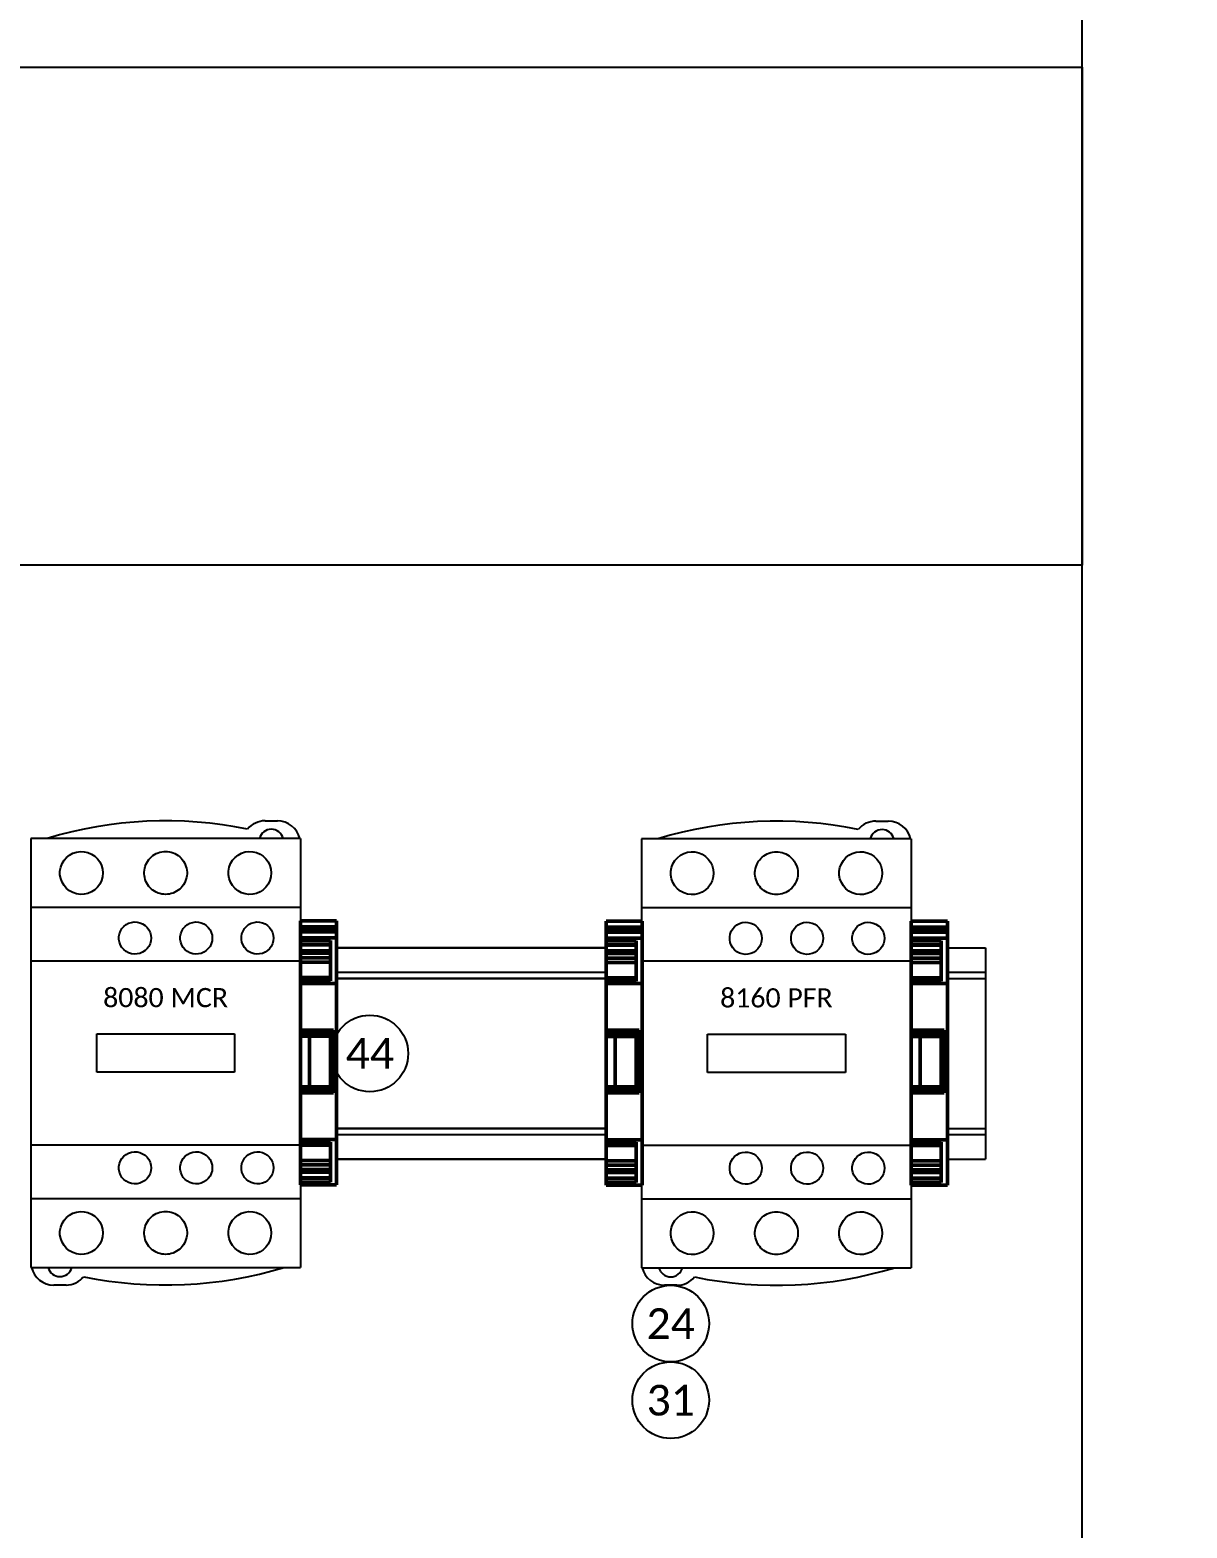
# Model space of a CAD drawing. Header units: inches. Extents: x 0 to 316, y -1 to 150.
# Drawn here: x 257.083 to 258.975, y 29.662 to 32.111 of the extents above; entities that cross this region are included whole.
import ezdxf
from ezdxf.enums import TextEntityAlignment as Align

# ---------------------------------------------------------------- set-up
doc = ezdxf.new("R2010")
doc.units = ezdxf.units.IN
doc.header["$MEASUREMENT"] = 0
doc.linetypes.add('HIDDEN2', pattern=[0.1875, 0.125, -0.0625])
doc.styles.add('Calibri', font='calibri.ttf')

# ---------------------------------------------------------------- blocks, each defined once
blk = doc.blocks.new('CAD50F7')
at = {"color": 2, "linetype": 'Continuous'}
for p, q in [((1.53, 1.515), (1.61, 1.515)), ((0, 1.4), (0, 0.95)), ((1.76, 1.4), (0, 1.4)), ((1.76, 1.4), (1.76, 0.95)), ((0.2172, 1.2579), (0.2334, 1.2763)), ((0.2334, 1.2763), (0.2527, 1.2917)), ((0.2527, 1.2917), (0.275, 1.3037)), ((0.275, 1.3037), (0.2991, 1.3115)), ((0.2991, 1.3115), (0.3237, 1.3149)), ((0.3237, 1.3149), (0.348, 1.3138)), ((0.348, 1.3138), (0.3726, 1.3084)), ((0.3726, 1.3084), (0.3961, 1.2984)), ((0.3961, 1.2984), (0.4172, 1.2845)), ((0.4172, 1.2845), (0.4349, 1.2677)), ((0.7708, 1.2626), (0.7789, 1.2718)), ((0.7789, 1.2718), (0.7877, 1.2802)), ((0.7877, 1.2802), (0.7974, 1.288)), ((0.7974, 1.288), (0.8079, 1.295)), ((0.8079, 1.295), (0.8191, 1.3011)), ((0.8191, 1.3011), (0.8309, 1.3061)), ((0.8309, 1.3061), (0.843, 1.31)), ((0.843, 1.31), (0.8554, 1.3128)), ((0.8554, 1.3128), (0.8678, 1.3145)), ((0.8678, 1.3145), (0.88, 1.315)), ((0.88, 1.315), (0.8922, 1.3145)), ((0.8922, 1.3145), (0.9046, 1.3128)), ((0.9046, 1.3128), (0.917, 1.31)), ((0.917, 1.31), (0.9291, 1.3061)), ((0.9291, 1.3061), (0.9409, 1.3011)), ((0.9409, 1.3011), (0.9521, 1.295)), ((0.9521, 1.295), (0.9626, 1.288)), ((0.9626, 1.288), (0.9723, 1.2802)), ((0.9723, 1.2802), (0.9811, 1.2718)), ((0.9811, 1.2718), (0.9892, 1.2626)), ((1.3172, 1.258), (1.3335, 1.2765)), ((1.3335, 1.2765), (1.353, 1.2919)), ((1.353, 1.2919), (1.3754, 1.3039)), ((1.3754, 1.3039), (1.3996, 1.3117)), ((1.3996, 1.3117), (1.4242, 1.3149)), ((1.4242, 1.3149), (1.4486, 1.3138)), ((1.4486, 1.3138), (1.4731, 1.3082)), ((1.4731, 1.3082), (1.4965, 1.2982)), ((1.4965, 1.2982), (1.5174, 1.2844)), ((1.5174, 1.2844), (1.5351, 1.2675)), ((0.1905, 1.1873), (0.195, 1.2122)), ((0.1905, 1.1627), (0.1905, 1.1873)), ((0.195, 1.2122), (0.204, 1.2361)), ((0.204, 1.2361), (0.2172, 1.2579)), ((0.4349, 1.2677), (0.4498, 1.2474)), ((0.4498, 1.2474), (0.461, 1.2244)), ((0.461, 1.2244), (0.4678, 1.1997)), ((0.4678, 1.1997), (0.47, 1.175)), ((0.47, 1.175), (0.4678, 1.1503)), ((0.7401, 1.1811), (0.7412, 1.1934)), ((0.7401, 1.1689), (0.7401, 1.1811)), ((0.7412, 1.1934), (0.7434, 1.2058)), ((0.7434, 1.2058), (0.7468, 1.2181)), ((0.7468, 1.2181), (0.7513, 1.2301)), ((0.7513, 1.2301), (0.7568, 1.2416)), ((0.7568, 1.2416), (0.7634, 1.2525)), ((0.7634, 1.2525), (0.7708, 1.2626)), ((0.9892, 1.2626), (0.9966, 1.2525)), ((0.9966, 1.2525), (1.0032, 1.2416)), ((1.0032, 1.2416), (1.0087, 1.2301)), ((1.0087, 1.2301), (1.0132, 1.2181)), ((1.0132, 1.2181), (1.0166, 1.2058)), ((1.0166, 1.2058), (1.0188, 1.1934)), ((1.0188, 1.1934), (1.0199, 1.1811)), ((1.0199, 1.1811), (1.0199, 1.1689)), ((1.2905, 1.1873), (1.295, 1.2122)), ((1.2905, 1.1627), (1.2905, 1.1873)), ((1.295, 1.2122), (1.3041, 1.2362)), ((1.3041, 1.2362), (1.3172, 1.258)), ((1.5351, 1.2675), (1.5499, 1.2474)), ((1.5499, 1.2474), (1.561, 1.2243)), ((1.561, 1.2243), (1.5678, 1.1997)), ((1.5678, 1.1997), (1.57, 1.175)), ((1.57, 1.175), (1.5678, 1.1503)), ((0.195, 1.1378), (0.1905, 1.1627)), ((0.204, 1.1139), (0.195, 1.1378)), ((0.2172, 1.0921), (0.204, 1.1139)), ((0.2334, 1.0737), (0.2172, 1.0921)), ((0.4349, 1.0823), (0.4172, 1.0655)), ((0.4498, 1.1026), (0.4349, 1.0823)), ((0.461, 1.1256), (0.4498, 1.1026)), ((0.4678, 1.1503), (0.461, 1.1256)), ((0.7412, 1.1566), (0.7401, 1.1689)), ((0.7434, 1.1442), (0.7412, 1.1566)), ((0.7468, 1.1319), (0.7434, 1.1442)), ((0.7513, 1.1199), (0.7468, 1.1319)), ((0.7568, 1.1084), (0.7513, 1.1199)), ((0.7634, 1.0975), (0.7568, 1.1084)), ((0.7708, 1.0874), (0.7634, 1.0975)), ((0.7789, 1.0782), (0.7708, 1.0874)), ((0.7877, 1.0698), (0.7789, 1.0782)), ((0.9811, 1.0782), (0.9723, 1.0698)), ((0.9892, 1.0874), (0.9811, 1.0782)), ((0.9966, 1.0975), (0.9892, 1.0874)), ((1.0032, 1.1084), (0.9966, 1.0975)), ((1.0087, 1.1199), (1.0032, 1.1084)), ((1.0132, 1.1319), (1.0087, 1.1199)), ((1.0166, 1.1442), (1.0132, 1.1319)), ((1.0188, 1.1566), (1.0166, 1.1442)), ((1.0199, 1.1689), (1.0188, 1.1566)), ((1.295, 1.1378), (1.2905, 1.1627)), ((1.3041, 1.1138), (1.295, 1.1378)), ((1.3172, 1.092), (1.3041, 1.1138)), ((1.3335, 1.0735), (1.3172, 1.092)), ((1.5351, 1.0825), (1.5174, 1.0656)), ((1.5499, 1.1026), (1.5351, 1.0825)), ((1.561, 1.1257), (1.5499, 1.1026)), ((1.5678, 1.1503), (1.561, 1.1257)), ((0.2527, 1.0583), (0.2334, 1.0737)), ((0.275, 1.0463), (0.2527, 1.0583)), ((0.2991, 1.0385), (0.275, 1.0463)), ((0.3237, 1.0351), (0.2991, 1.0385)), ((0.348, 1.0362), (0.3237, 1.0351)), ((0.3726, 1.0416), (0.348, 1.0362)), ((0.3961, 1.0516), (0.3726, 1.0416)), ((0.4172, 1.0655), (0.3961, 1.0516)), ((0.7974, 1.062), (0.7877, 1.0698)), ((0.8079, 1.055), (0.7974, 1.062)), ((0.8191, 1.0489), (0.8079, 1.055)), ((0.8309, 1.0439), (0.8191, 1.0489)), ((0.843, 1.04), (0.8309, 1.0439)), ((0.8554, 1.0372), (0.843, 1.04)), ((0.8678, 1.0355), (0.8554, 1.0372)), ((0.88, 1.035), (0.8678, 1.0355)), ((0.8922, 1.0355), (0.88, 1.035)), ((0.9046, 1.0372), (0.8922, 1.0355)), ((0.917, 1.04), (0.9046, 1.0372)), ((0.9291, 1.0439), (0.917, 1.04)), ((0.9409, 1.0489), (0.9291, 1.0439)), ((0.9521, 1.055), (0.9409, 1.0489)), ((0.9626, 1.062), (0.9521, 1.055)), ((0.9723, 1.0698), (0.9626, 1.062)), ((1.353, 1.0581), (1.3335, 1.0735)), ((1.3754, 1.0461), (1.353, 1.0581)), ((1.3996, 1.0383), (1.3754, 1.0461)), ((1.4242, 1.0351), (1.3996, 1.0383)), ((1.4486, 1.0362), (1.4242, 1.0351)), ((1.4731, 1.0418), (1.4486, 1.0362)), ((1.4965, 1.0518), (1.4731, 1.0418)), ((1.5174, 1.0656), (1.4965, 1.0518)), ((1.76, 0.95), (0, 0.95)), ((0, 0.95), (0, 0.6)), ((1.76, 0.95), (1.76, 0.6)), ((0.5787, 0.7777), (0.5855, 0.7957)), ((0.5855, 0.7957), (0.5953, 0.812)), ((0.5953, 0.812), (0.6074, 0.8258)), ((0.6074, 0.8258), (0.6219, 0.8375)), ((0.6219, 0.8375), (0.6387, 0.8465)), ((0.6387, 0.8465), (0.6569, 0.8524)), ((0.6569, 0.8524), (0.6754, 0.8549)), ((0.6754, 0.8549), (0.6937, 0.8541)), ((0.6937, 0.8541), (0.7122, 0.8499)), ((0.7122, 0.8499), (0.7299, 0.8424)), ((0.7299, 0.8424), (0.7456, 0.832)), ((0.7456, 0.832), (0.7589, 0.8193)), ((0.7589, 0.8193), (0.77, 0.8041)), ((0.77, 0.8041), (0.7783, 0.7869)), ((0.7783, 0.7869), (0.7834, 0.7685)), ((0.9787, 0.7777), (0.9855, 0.7957)), ((0.9855, 0.7957), (0.9953, 0.812)), ((0.9953, 0.812), (1.0074, 0.8259)), ((1.0074, 0.8259), (1.022, 0.8375)), ((1.022, 0.8375), (1.0388, 0.8466)), ((1.0388, 0.8466), (1.057, 0.8524)), ((1.057, 0.8524), (1.0755, 0.8549)), ((1.0755, 0.8549), (1.0938, 0.8541)), ((1.0938, 0.8541), (1.1123, 0.8499)), ((1.1123, 0.8499), (1.1299, 0.8424)), ((1.1299, 0.8424), (1.1457, 0.8319)), ((1.1457, 0.8319), (1.1589, 0.8193)), ((1.1589, 0.8193), (1.17, 0.8041)), ((1.17, 0.8041), (1.1783, 0.7869)), ((1.1783, 0.7869), (1.1834, 0.7685)), ((1.3788, 0.7779), (1.3856, 0.7959)), ((1.3856, 0.7959), (1.3955, 0.8123)), ((1.3955, 0.8123), (1.4077, 0.8261)), ((1.4077, 0.8261), (1.4223, 0.8377)), ((1.4223, 0.8377), (1.4391, 0.8467)), ((1.4391, 0.8467), (1.4572, 0.8525)), ((1.4572, 0.8525), (1.4757, 0.8549)), ((1.4757, 0.8549), (1.4939, 0.8541)), ((1.4939, 0.8541), (1.5123, 0.8499)), ((1.5123, 0.8499), (1.5298, 0.8425)), ((1.5298, 0.8425), (1.5455, 0.8321)), ((1.5455, 0.8321), (1.5587, 0.8195)), ((1.5587, 0.8195), (1.5699, 0.8043)), ((1.5699, 0.8043), (1.5782, 0.787)), ((1.5782, 0.787), (1.5833, 0.7686)), ((0.5754, 0.7592), (0.5787, 0.7777)), ((0.5754, 0.7408), (0.5754, 0.7592)), ((0.5787, 0.7223), (0.5754, 0.7408)), ((0.5855, 0.7043), (0.5787, 0.7223)), ((0.5953, 0.688), (0.5855, 0.7043)), ((0.6074, 0.6742), (0.5953, 0.688)), ((0.77, 0.6959), (0.7589, 0.6807)), ((0.7783, 0.7131), (0.77, 0.6959)), ((0.7834, 0.7315), (0.7783, 0.7131)), ((0.7834, 0.7685), (0.785, 0.75)), ((0.785, 0.75), (0.7834, 0.7315)), ((0.9754, 0.7592), (0.9787, 0.7777)), ((0.9754, 0.7408), (0.9754, 0.7592)), ((0.9787, 0.7223), (0.9754, 0.7408)), ((0.9855, 0.7043), (0.9787, 0.7223)), ((0.9953, 0.688), (0.9855, 0.7043)), ((1.0074, 0.6741), (0.9953, 0.688)), ((1.17, 0.6959), (1.1589, 0.6807)), ((1.1783, 0.7131), (1.17, 0.6959)), ((1.1834, 0.7315), (1.1783, 0.7131)), ((1.1834, 0.7685), (1.185, 0.75)), ((1.185, 0.75), (1.1834, 0.7315)), ((1.3754, 0.7592), (1.3788, 0.7779)), ((1.3754, 0.7408), (1.3754, 0.7592)), ((1.3788, 0.7221), (1.3754, 0.7408)), ((1.3856, 0.7041), (1.3788, 0.7221)), ((1.3955, 0.6877), (1.3856, 0.7041)), ((1.4077, 0.6739), (1.3955, 0.6877)), ((1.5699, 0.6957), (1.5587, 0.6805)), ((1.5782, 0.713), (1.5699, 0.6957)), ((1.5833, 0.7314), (1.5782, 0.713)), ((1.5833, 0.7686), (1.585, 0.75)), ((1.585, 0.75), (1.5833, 0.7314)), ((0, 0.6), (0, -0.6)), ((1.76, 0.6), (0, 0.6)), ((0.6219, 0.6625), (0.6074, 0.6742)), ((0.6387, 0.6535), (0.6219, 0.6625)), ((0.6569, 0.6476), (0.6387, 0.6535)), ((0.6754, 0.6451), (0.6569, 0.6476)), ((0.6937, 0.6459), (0.6754, 0.6451)), ((0.7122, 0.6501), (0.6937, 0.6459)), ((0.7299, 0.6576), (0.7122, 0.6501)), ((0.7456, 0.668), (0.7299, 0.6576)), ((0.7589, 0.6807), (0.7456, 0.668)), ((1.022, 0.6625), (1.0074, 0.6741)), ((1.0388, 0.6534), (1.022, 0.6625)), ((1.057, 0.6476), (1.0388, 0.6534)), ((1.0755, 0.6451), (1.057, 0.6476)), ((1.0938, 0.6459), (1.0755, 0.6451)), ((1.1123, 0.6501), (1.0938, 0.6459)), ((1.1299, 0.6576), (1.1123, 0.6501)), ((1.1457, 0.6681), (1.1299, 0.6576)), ((1.1589, 0.6807), (1.1457, 0.6681)), ((1.4223, 0.6623), (1.4077, 0.6739)), ((1.4391, 0.6533), (1.4223, 0.6623)), ((1.4572, 0.6475), (1.4391, 0.6533)), ((1.4757, 0.6451), (1.4572, 0.6475)), ((1.4939, 0.6459), (1.4757, 0.6451)), ((1.5123, 0.6501), (1.4939, 0.6459)), ((1.5298, 0.6575), (1.5123, 0.6501)), ((1.5455, 0.6679), (1.5298, 0.6575)), ((1.5587, 0.6805), (1.5455, 0.6679)), ((1.76, 0.6), (1.76, -0.6)), ((0.43, 0.125), (1.33, 0.125)), ((0.43, -0.125), (0.43, 0.125)), ((1.33, 0.125), (1.33, -0.125)), ((1.33, -0.125), (0.43, -0.125)), ((0, -0.6), (0, -0.95)), ((0, -0.6), (1.76, -0.6)), ((0.5953, -0.688), (0.6074, -0.6742)), ((0.6074, -0.6742), (0.6219, -0.6625)), ((0.6219, -0.6625), (0.6387, -0.6535)), ((0.6387, -0.6535), (0.6569, -0.6476)), ((0.6569, -0.6476), (0.6754, -0.6451)), ((0.6754, -0.6451), (0.6937, -0.6459)), ((0.6937, -0.6459), (0.7122, -0.6501)), ((0.7122, -0.6501), (0.7299, -0.6576)), ((0.7299, -0.6576), (0.7456, -0.668)), ((0.7456, -0.668), (0.7589, -0.6807)), ((0.7589, -0.6807), (0.77, -0.6959)), ((0.9953, -0.688), (1.0074, -0.6741)), ((1.0074, -0.6741), (1.022, -0.6625)), ((1.022, -0.6625), (1.0388, -0.6534)), ((1.0388, -0.6534), (1.057, -0.6476)), ((1.057, -0.6476), (1.0755, -0.6451)), ((1.0755, -0.6451), (1.0938, -0.6459)), ((1.0938, -0.6459), (1.1123, -0.6501)), ((1.1123, -0.6501), (1.1299, -0.6576)), ((1.1299, -0.6576), (1.1457, -0.6681)), ((1.1457, -0.6681), (1.1589, -0.6807)), ((1.1589, -0.6807), (1.17, -0.6959)), ((1.3955, -0.6877), (1.4077, -0.6739)), ((1.4077, -0.6739), (1.4223, -0.6623)), ((1.4223, -0.6623), (1.4391, -0.6533)), ((1.4391, -0.6533), (1.4572, -0.6475)), ((1.4572, -0.6475), (1.4757, -0.6451)), ((1.4757, -0.6451), (1.4939, -0.6459)), ((1.4939, -0.6459), (1.5123, -0.6501)), ((1.5123, -0.6501), (1.5298, -0.6575)), ((1.5298, -0.6575), (1.5455, -0.6679)), ((1.5455, -0.6679), (1.5587, -0.6805)), ((1.5587, -0.6805), (1.5699, -0.6957)), ((1.76, -0.6), (1.76, -0.95)), ((0.5754, -0.7408), (0.5787, -0.7223)), ((0.5754, -0.7592), (0.5754, -0.7408)), ((0.5787, -0.7777), (0.5754, -0.7592)), ((0.5787, -0.7223), (0.5855, -0.7043)), ((0.5855, -0.7957), (0.5787, -0.7777)), ((0.5855, -0.7043), (0.5953, -0.688)), ((0.77, -0.6959), (0.7783, -0.7131)), ((0.7783, -0.7131), (0.7834, -0.7315)), ((0.7834, -0.7685), (0.7783, -0.7869)), ((0.7834, -0.7315), (0.785, -0.75)), ((0.785, -0.75), (0.7834, -0.7685)), ((0.9754, -0.7408), (0.9787, -0.7223)), ((0.9754, -0.7592), (0.9754, -0.7408)), ((0.9787, -0.7777), (0.9754, -0.7592)), ((0.9787, -0.7223), (0.9855, -0.7043)), ((0.9855, -0.7957), (0.9787, -0.7777)), ((0.9855, -0.7043), (0.9953, -0.688)), ((1.17, -0.6959), (1.1783, -0.7131)), ((1.1783, -0.7131), (1.1834, -0.7315)), ((1.1834, -0.7685), (1.1783, -0.7869)), ((1.1834, -0.7315), (1.185, -0.75)), ((1.185, -0.75), (1.1834, -0.7685)), ((1.3754, -0.7408), (1.3788, -0.7221)), ((1.3754, -0.7592), (1.3754, -0.7408)), ((1.3788, -0.7779), (1.3754, -0.7592)), ((1.3788, -0.7221), (1.3856, -0.7041)), ((1.3856, -0.7959), (1.3788, -0.7779)), ((1.3856, -0.7041), (1.3955, -0.6877)), ((1.5699, -0.6957), (1.5782, -0.713)), ((1.5782, -0.713), (1.5833, -0.7314)), ((1.5833, -0.7686), (1.5782, -0.787)), ((1.5833, -0.7314), (1.585, -0.75)), ((1.585, -0.75), (1.5833, -0.7686)), ((0.5953, -0.812), (0.5855, -0.7957)), ((0.6074, -0.8258), (0.5953, -0.812)), ((0.6219, -0.8375), (0.6074, -0.8258)), ((0.6387, -0.8465), (0.6219, -0.8375)), ((0.6569, -0.8524), (0.6387, -0.8465)), ((0.6754, -0.8549), (0.6569, -0.8524)), ((0.6937, -0.8541), (0.6754, -0.8549)), ((0.7122, -0.8499), (0.6937, -0.8541)), ((0.7299, -0.8424), (0.7122, -0.8499)), ((0.7456, -0.832), (0.7299, -0.8424)), ((0.7589, -0.8193), (0.7456, -0.832)), ((0.77, -0.8041), (0.7589, -0.8193)), ((0.7783, -0.7869), (0.77, -0.8041)), ((0.9953, -0.812), (0.9855, -0.7957)), ((1.0074, -0.8259), (0.9953, -0.812)), ((1.022, -0.8375), (1.0074, -0.8259)), ((1.0388, -0.8466), (1.022, -0.8375)), ((1.057, -0.8524), (1.0388, -0.8466)), ((1.0755, -0.8549), (1.057, -0.8524)), ((1.0938, -0.8541), (1.0755, -0.8549)), ((1.1123, -0.8499), (1.0938, -0.8541)), ((1.1299, -0.8424), (1.1123, -0.8499)), ((1.1457, -0.8319), (1.1299, -0.8424)), ((1.1589, -0.8193), (1.1457, -0.8319)), ((1.17, -0.8041), (1.1589, -0.8193)), ((1.1783, -0.7869), (1.17, -0.8041)), ((1.3955, -0.8123), (1.3856, -0.7959)), ((1.4077, -0.8261), (1.3955, -0.8123)), ((1.4223, -0.8377), (1.4077, -0.8261)), ((1.4391, -0.8467), (1.4223, -0.8377)), ((1.4572, -0.8525), (1.4391, -0.8467)), ((1.4757, -0.8549), (1.4572, -0.8525)), ((1.4939, -0.8541), (1.4757, -0.8549)), ((1.5123, -0.8499), (1.4939, -0.8541)), ((1.5298, -0.8425), (1.5123, -0.8499)), ((1.5455, -0.8321), (1.5298, -0.8425)), ((1.5587, -0.8195), (1.5455, -0.8321)), ((1.5699, -0.8043), (1.5587, -0.8195)), ((1.5782, -0.787), (1.5699, -0.8043)), ((0, -0.95), (0, -1.4)), ((0, -0.95), (1.76, -0.95)), ((1.76, -0.95), (1.76, -1.4)), ((0.2172, -1.0921), (0.2334, -1.0737)), ((0.2334, -1.0737), (0.2527, -1.0583)), ((0.2527, -1.0583), (0.275, -1.0463)), ((0.275, -1.0463), (0.2991, -1.0385)), ((0.2991, -1.0385), (0.3237, -1.0351)), ((0.3237, -1.0351), (0.348, -1.0362)), ((0.348, -1.0362), (0.3726, -1.0416)), ((0.3726, -1.0416), (0.3961, -1.0516)), ((0.3961, -1.0516), (0.4172, -1.0655)), ((0.4172, -1.0655), (0.4349, -1.0823)), ((0.7789, -1.0782), (0.7877, -1.0698)), ((0.7877, -1.0698), (0.7974, -1.062)), ((0.7974, -1.062), (0.8079, -1.055)), ((0.8079, -1.055), (0.8191, -1.0489)), ((0.8191, -1.0489), (0.8309, -1.0439)), ((0.8309, -1.0439), (0.843, -1.04)), ((0.843, -1.04), (0.8554, -1.0372)), ((0.8554, -1.0372), (0.8678, -1.0355)), ((0.8678, -1.0355), (0.88, -1.035)), ((0.88, -1.035), (0.8922, -1.0355)), ((0.8922, -1.0355), (0.9046, -1.0372)), ((0.9046, -1.0372), (0.917, -1.04)), ((0.917, -1.04), (0.9291, -1.0439)), ((0.9291, -1.0439), (0.9409, -1.0489)), ((0.9409, -1.0489), (0.9521, -1.055)), ((0.9521, -1.055), (0.9626, -1.062)), ((0.9626, -1.062), (0.9723, -1.0698)), ((0.9723, -1.0698), (0.9811, -1.0782)), ((1.3172, -1.092), (1.3335, -1.0735)), ((1.3335, -1.0735), (1.353, -1.0581)), ((1.353, -1.0581), (1.3754, -1.0461)), ((1.3754, -1.0461), (1.3996, -1.0383)), ((1.3996, -1.0383), (1.4242, -1.0351)), ((1.4242, -1.0351), (1.4486, -1.0362)), ((1.4486, -1.0362), (1.4731, -1.0418)), ((1.4731, -1.0418), (1.4965, -1.0518)), ((1.4965, -1.0518), (1.5174, -1.0656)), ((1.5174, -1.0656), (1.5351, -1.0825)), ((0.1905, -1.1627), (0.195, -1.1378)), ((0.1905, -1.1873), (0.1905, -1.1627)), ((0.195, -1.1378), (0.204, -1.1139)), ((0.204, -1.1139), (0.2172, -1.0921)), ((0.4349, -1.0823), (0.4498, -1.1026)), ((0.4498, -1.1026), (0.461, -1.1256)), ((0.461, -1.1256), (0.4678, -1.1503)), ((0.4678, -1.1503), (0.47, -1.175)), ((0.7401, -1.1689), (0.7412, -1.1566)), ((0.7401, -1.1811), (0.7401, -1.1689)), ((0.7412, -1.1566), (0.7434, -1.1442)), ((0.7434, -1.1442), (0.7468, -1.1319)), ((0.7468, -1.1319), (0.7513, -1.1199)), ((0.7513, -1.1199), (0.7568, -1.1084)), ((0.7568, -1.1084), (0.7634, -1.0975)), ((0.7634, -1.0975), (0.7708, -1.0874)), ((0.7708, -1.0874), (0.7789, -1.0782)), ((0.9811, -1.0782), (0.9892, -1.0874)), ((0.9892, -1.0874), (0.9966, -1.0975)), ((0.9966, -1.0975), (1.0032, -1.1084)), ((1.0032, -1.1084), (1.0087, -1.1199)), ((1.0087, -1.1199), (1.0132, -1.1319)), ((1.0132, -1.1319), (1.0166, -1.1442)), ((1.0166, -1.1442), (1.0188, -1.1566)), ((1.0188, -1.1566), (1.0199, -1.1689)), ((1.0199, -1.1689), (1.0199, -1.1811)), ((1.2905, -1.1627), (1.295, -1.1378)), ((1.2905, -1.1873), (1.2905, -1.1627)), ((1.295, -1.1378), (1.3041, -1.1138)), ((1.3041, -1.1138), (1.3172, -1.092)), ((1.5351, -1.0825), (1.5499, -1.1026)), ((1.5499, -1.1026), (1.561, -1.1257)), ((1.561, -1.1257), (1.5678, -1.1503)), ((1.5678, -1.1503), (1.57, -1.175)), ((0.195, -1.2122), (0.1905, -1.1873)), ((0.204, -1.2361), (0.195, -1.2122)), ((0.2172, -1.2579), (0.204, -1.2361)), ((0.2334, -1.2763), (0.2172, -1.2579)), ((0.4349, -1.2677), (0.4172, -1.2845)), ((0.4498, -1.2474), (0.4349, -1.2677)), ((0.461, -1.2244), (0.4498, -1.2474)), ((0.4678, -1.1997), (0.461, -1.2244)), ((0.47, -1.175), (0.4678, -1.1997)), ((0.7412, -1.1934), (0.7401, -1.1811)), ((0.7434, -1.2058), (0.7412, -1.1934)), ((0.7468, -1.2181), (0.7434, -1.2058)), ((0.7513, -1.2301), (0.7468, -1.2181)), ((0.7568, -1.2416), (0.7513, -1.2301)), ((0.7634, -1.2525), (0.7568, -1.2416)), ((0.7708, -1.2626), (0.7634, -1.2525)), ((0.7789, -1.2718), (0.7708, -1.2626)), ((0.9892, -1.2626), (0.9811, -1.2718)), ((0.9966, -1.2525), (0.9892, -1.2626)), ((1.0032, -1.2416), (0.9966, -1.2525)), ((1.0087, -1.2301), (1.0032, -1.2416)), ((1.0132, -1.2181), (1.0087, -1.2301)), ((1.0166, -1.2058), (1.0132, -1.2181)), ((1.0188, -1.1934), (1.0166, -1.2058)), ((1.0199, -1.1811), (1.0188, -1.1934)), ((1.295, -1.2122), (1.2905, -1.1873)), ((1.3041, -1.2362), (1.295, -1.2122)), ((1.3172, -1.258), (1.3041, -1.2362)), ((1.3335, -1.2765), (1.3172, -1.258)), ((1.5351, -1.2675), (1.5174, -1.2844)), ((1.5499, -1.2474), (1.5351, -1.2675)), ((1.561, -1.2243), (1.5499, -1.2474)), ((1.5678, -1.1997), (1.561, -1.2243)), ((1.57, -1.175), (1.5678, -1.1997)), ((0.2527, -1.2917), (0.2334, -1.2763)), ((0.275, -1.3037), (0.2527, -1.2917)), ((0.2991, -1.3115), (0.275, -1.3037)), ((0.3237, -1.3149), (0.2991, -1.3115)), ((0.348, -1.3138), (0.3237, -1.3149)), ((0.3726, -1.3084), (0.348, -1.3138)), ((0.3961, -1.2984), (0.3726, -1.3084)), ((0.4172, -1.2845), (0.3961, -1.2984)), ((0.7877, -1.2802), (0.7789, -1.2718)), ((0.7974, -1.288), (0.7877, -1.2802)), ((0.8079, -1.295), (0.7974, -1.288)), ((0.8191, -1.3011), (0.8079, -1.295)), ((0.8309, -1.3061), (0.8191, -1.3011)), ((0.843, -1.31), (0.8309, -1.3061)), ((0.8554, -1.3128), (0.843, -1.31)), ((0.8678, -1.3145), (0.8554, -1.3128)), ((0.88, -1.315), (0.8678, -1.3145)), ((0.8922, -1.3145), (0.88, -1.315)), ((0.9046, -1.3128), (0.8922, -1.3145)), ((0.917, -1.31), (0.9046, -1.3128)), ((0.9291, -1.3061), (0.917, -1.31)), ((0.9409, -1.3011), (0.9291, -1.3061)), ((0.9521, -1.295), (0.9409, -1.3011)), ((0.9626, -1.288), (0.9521, -1.295)), ((0.9723, -1.2802), (0.9626, -1.288)), ((0.9811, -1.2718), (0.9723, -1.2802)), ((1.353, -1.2919), (1.3335, -1.2765)), ((1.3754, -1.3039), (1.353, -1.2919)), ((1.3996, -1.3117), (1.3754, -1.3039)), ((1.4242, -1.3149), (1.3996, -1.3117)), ((1.4486, -1.3138), (1.4242, -1.3149)), ((1.4731, -1.3082), (1.4486, -1.3138)), ((1.4965, -1.2982), (1.4731, -1.3082)), ((1.5174, -1.2844), (1.4965, -1.2982)), ((0, -1.4), (1.76, -1.4)), ((0.23, -1.515), (0.15, -1.515))]:
    blk.add_line(p, q, dxfattribs=at)
for centre, radius, start, end in [((0.88, -1.1413), 2.6563, 78.39244, 106.92095), ((1.53, 1.365), 0.15, 90, 140.36979), ((1.61, 1.365), 0.15, 13.4934, 90), ((1.57, 1.38), 0.08, 14.47751, 165.52249), ((0.15, -1.365), 0.15, 193.4934, 270), ((0.19, -1.38), 0.08, 194.47751, 345.52249), ((0.23, -1.365), 0.15, 270, 320.36979), ((0.88, 1.1413), 2.6563, 258.39244, 286.92095)]:
    blk.add_arc(centre, radius, start, end, dxfattribs=at)
at = {"color": 3, "style": 'Calibri'}
blk.add_attdef('DEVICE', text='', height=0.125, dxfattribs=at).set_placement((0.88, 0.3613), align=Align.MIDDLE_CENTER)
blk = doc.blocks.new('A$C29732917')
at = {"lineweight": 50}
for p, q in [((-25.42, 3.57), (-25.42, -2.43)), ((18.38, 3.57), (-25.42, 3.57)), ((-24.44, 3.57), (-24.44, -2.43)), ((-23.82, 3.57), (-23.82, -2.43)), ((-23.62, 3.57), (-23.62, -2.43)), ((-22.62, 3.57), (-22.62, -2.43)), ((-22.19, 2.57), (-15.5, 2.57)), ((-22.19, -2.43), (-22.19, 2.57)), ((-21.49, 2.57), (-21.49, -2.43)), ((-21.45, 2.57), (-21.45, -2.43)), ((-20.49, 2.57), (-20.49, -2.43)), ((-20.06, 2.57), (-20.06, -2.43)), ((-19.28, -2.43), (-19.28, 2.57)), ((-18.57, 2.57), (-18.57, -2.43)), ((-16.03, 2.57), (-16.03, -2.43)), ((-15.84, 2.57), (-15.84, -2.43)), ((-15.6, 2.57), (-15.6, -2.43)), ((-15.5, -2.43), (-15.5, 2.57)), ((-15.07, 3.57), (-15.07, -2.43)), ((-7.32, 3.07), (3.08, 3.07)), ((-7.32, -2.43), (-7.32, 3.07)), ((-6.92, -2.43), (-6.92, 3.07)), ((-6.56, 3.07), (-6.56, -2.43)), ((-6.32, 3.07), (-6.32, -2.43)), ((-6.12, 2.57), (1.88, 2.57)), ((2.08, 3.07), (2.08, -2.43)), ((2.32, 3.07), (2.32, -2.43)), ((2.68, 3.07), (2.68, -2.43)), ((3.08, -2.43), (3.08, 3.07)), ((10.83, 3.57), (10.83, -2.43)), ((11.26, 2.57), (17.95, 2.57)), ((11.26, -2.43), (11.26, 2.57)), ((11.35, -2.43), (11.35, 2.57)), ((11.6, 2.57), (11.6, -2.43)), ((11.79, -2.43), (11.79, 2.57)), ((14.33, 2.57), (14.33, -2.43)), ((15.04, 2.57), (15.04, -2.43)), ((15.81, 2.57), (15.81, -2.43)), ((16.25, 2.57), (16.25, -2.43)), ((17.2, 2.57), (17.2, -2.43)), ((17.25, 2.57), (17.25, -2.43)), ((17.95, -2.43), (17.95, 2.57)), ((18.38, 3.57), (18.38, -2.43)), ((18.38, -2.43), (-25.42, -2.43)), ((1.88, -0.93), (-6.12, -0.93))]:
    blk.add_line(p, q, dxfattribs=at)
at = {"lineweight": 25}
blk.add_line((-15.6, -2.43), (-16.03, -2.43), dxfattribs=at)
at = {"lineweight": 50}
for centre, start, end in [((-6.12, 2.37), 90, 180), ((1.88, 2.37), 0, 90), ((-6.12, -0.73), 180, 270), ((1.88, -0.73), 270, 0)]:
    blk.add_arc(centre, 0.2, start, end, dxfattribs=at)
blk = doc.blocks.new('Reference Number')
at = {"color": 6, "linetype": 'Continuous'}
blk.add_circle((0, 0), 0.125, dxfattribs=at)
at = {"color": 6, "linetype": 'Continuous', "style": 'Calibri'}
blk.add_attdef('REFERENCE_#', text='', height=0.1, dxfattribs=at).set_placement((0, 0), align=Align.MIDDLE_CENTER)

msp = doc.modelspace()

# ---------------------------------------------------------------- linework, layer by layer
at = {"color": 2}
for p, q in [((257.58427, 30.61131, 0.00048), (258.02505, 30.61131, 0.00052)), ((257.58427, 30.61131, 0.00025), (258.02505, 30.61131, 0.0003)), ((257.58427, 30.61088, -0.00036), (258.00028, 30.61088, -0.0005)), ((257.88227, 30.61088, -0.00002), (258.02505, 30.61088, -0.00001)), ((258.58301, 30.61088, 0), (258.64562, 30.61088)), ((258.64562, 30.61088), (258.64562, 30.26526)), ((257.58427, 30.56122, 0.00048), (258.02505, 30.56122, 0.00052)), ((257.58427, 30.56122, 0.00025), (258.02505, 30.56122, 0.0003)), ((257.58427, 30.56079, -0.00036), (258.00028, 30.56079, -0.0005)), ((257.88227, 30.56079, -0.00002), (258.02505, 30.56079, -0.00001)), ((258.58301, 30.56079, 0), (258.64562, 30.56079)), ((257.58427, 30.31578, -0.03763), (258.02505, 30.31578, -0.03766)), ((257.58427, 30.31578, -0.03747), (258.02505, 30.31578, -0.0375)), ((257.58427, 30.31535, -0.03787), (258.00028, 30.31535, -0.03802)), ((257.88227, 30.31535, -0.03836), (258.02505, 30.31535, -0.03836)), ((258.58301, 30.31535, -0.03837), (258.64562, 30.31535, -0.03837)), ((257.58427, 30.26569, 0.00048), (258.02505, 30.26569, 0.00052)), ((257.58427, 30.26569, 0.00025), (258.02505, 30.26569, 0.0003)), ((257.58427, 30.26526, -0.00036), (258.00028, 30.26526, -0.0005)), ((257.88227, 30.26526, -0.00002), (258.02505, 30.26526, -0.00001)), ((258.58301, 30.26526, 0), (258.64562, 30.26526))]:
    msp.add_line(p, q, dxfattribs=at)
at = {"color": 2, "extrusion": (-1.00046e-30, -4.08478e-15, -1)}
for p, q in [((257.58427, 30.57124, -0.04349), (258.02505, 30.57124, -0.04353)), ((257.58427, 30.57124, -0.04327), (258.02505, 30.57124, -0.04332)), ((257.58427, 30.57081, -0.04364), (258.00028, 30.57081, -0.0438)), ((257.88227, 30.57081, -0.04425), (258.02505, 30.57081, -0.04426)), ((258.58301, 30.57081, -0.04427), (258.64562, 30.57081, -0.04427))]:
    msp.add_line(p, q, dxfattribs=at)
at = {"color": 2, "extrusion": (0, 0, -1)}
for p, q in [((257.58427, 30.30576, -0.00538), (258.02505, 30.30576, -0.00535)), ((257.58427, 30.30576, -0.00555), (258.02505, 30.30576, -0.00552)), ((257.58427, 30.30533, -0.00613), (258.00028, 30.30533, -0.00627)), ((257.88227, 30.30533, -0.00592), (258.02505, 30.30533, -0.00591)), ((258.58301, 30.30533, -0.0059), (258.64562, 30.30533, -0.0059))]:
    msp.add_line(p, q, dxfattribs=at)
at = {"linetype": 'Continuous'}
for points in [[(258.80367, 38.81235), (259.86725, 38.81235), (259.86725, 26.27441), (258.80367, 26.27441)], [(251.06439, 32.05031), (258.80367, 32.05031), (258.80367, 31.23637), (251.06439, 31.23637)]]:
    msp.add_lwpolyline(points, close=True, dxfattribs=at)

# ---------------------------------------------------------------- block references
ref = msp.add_blockref('CAD50F7', (257.08438, 30.43893), dxfattribs=dict(at, xscale=0.2504457935124523, yscale=0.2504457935124523, zscale=0.2504457935124523))
ref.add_attrib('BREAKERNUMBER', '8080 MCR', dxfattribs={"color": 3, "height": 0.031306, "style": 'Calibri'}).set_placement((257.30477, 30.52941), align=Align.MIDDLE_CENTER)
ref = msp.add_blockref('CAD50F7', (258.08312, 30.4385), dxfattribs=dict(at, xscale=0.2504457935124523, yscale=0.2504457935124523, zscale=0.2504457935124523))
ref.add_attrib('BREAKERNUMBER', '8160 PFR', dxfattribs={"color": 3, "height": 0.031306, "style": 'Calibri'}).set_placement((258.30351, 30.52898), align=Align.MIDDLE_CENTER)
at = {"xscale": 0.009850911857263724, "yscale": 0.009850911857263724, "zscale": 0.009850911857263724, "rotation": 270}
for p in [(257.54907, 30.40425), (258.04896, 30.40382), (258.54781, 30.40382)]:
    msp.add_blockref('A$C29732917', p, dxfattribs=at)
at = {"color": 7, "linetype": 'HIDDEN2', "ltscale": 2, "xscale": 0.5008915870249045, "yscale": 0.5008915870249045, "zscale": 0.5008915870249045}
for p, values in [((257.63876, 30.43807, 0.00063), {'REFERENCE_#': '44'}), ((258.13071, 29.99646), {'REFERENCE_#': '24'}), ((258.13071, 29.87124), {'REFERENCE_#': '31'})]:
    msp.add_blockref('Reference Number', p, dxfattribs=at).add_auto_attribs(values)

doc.saveas('drawing.dxf')
